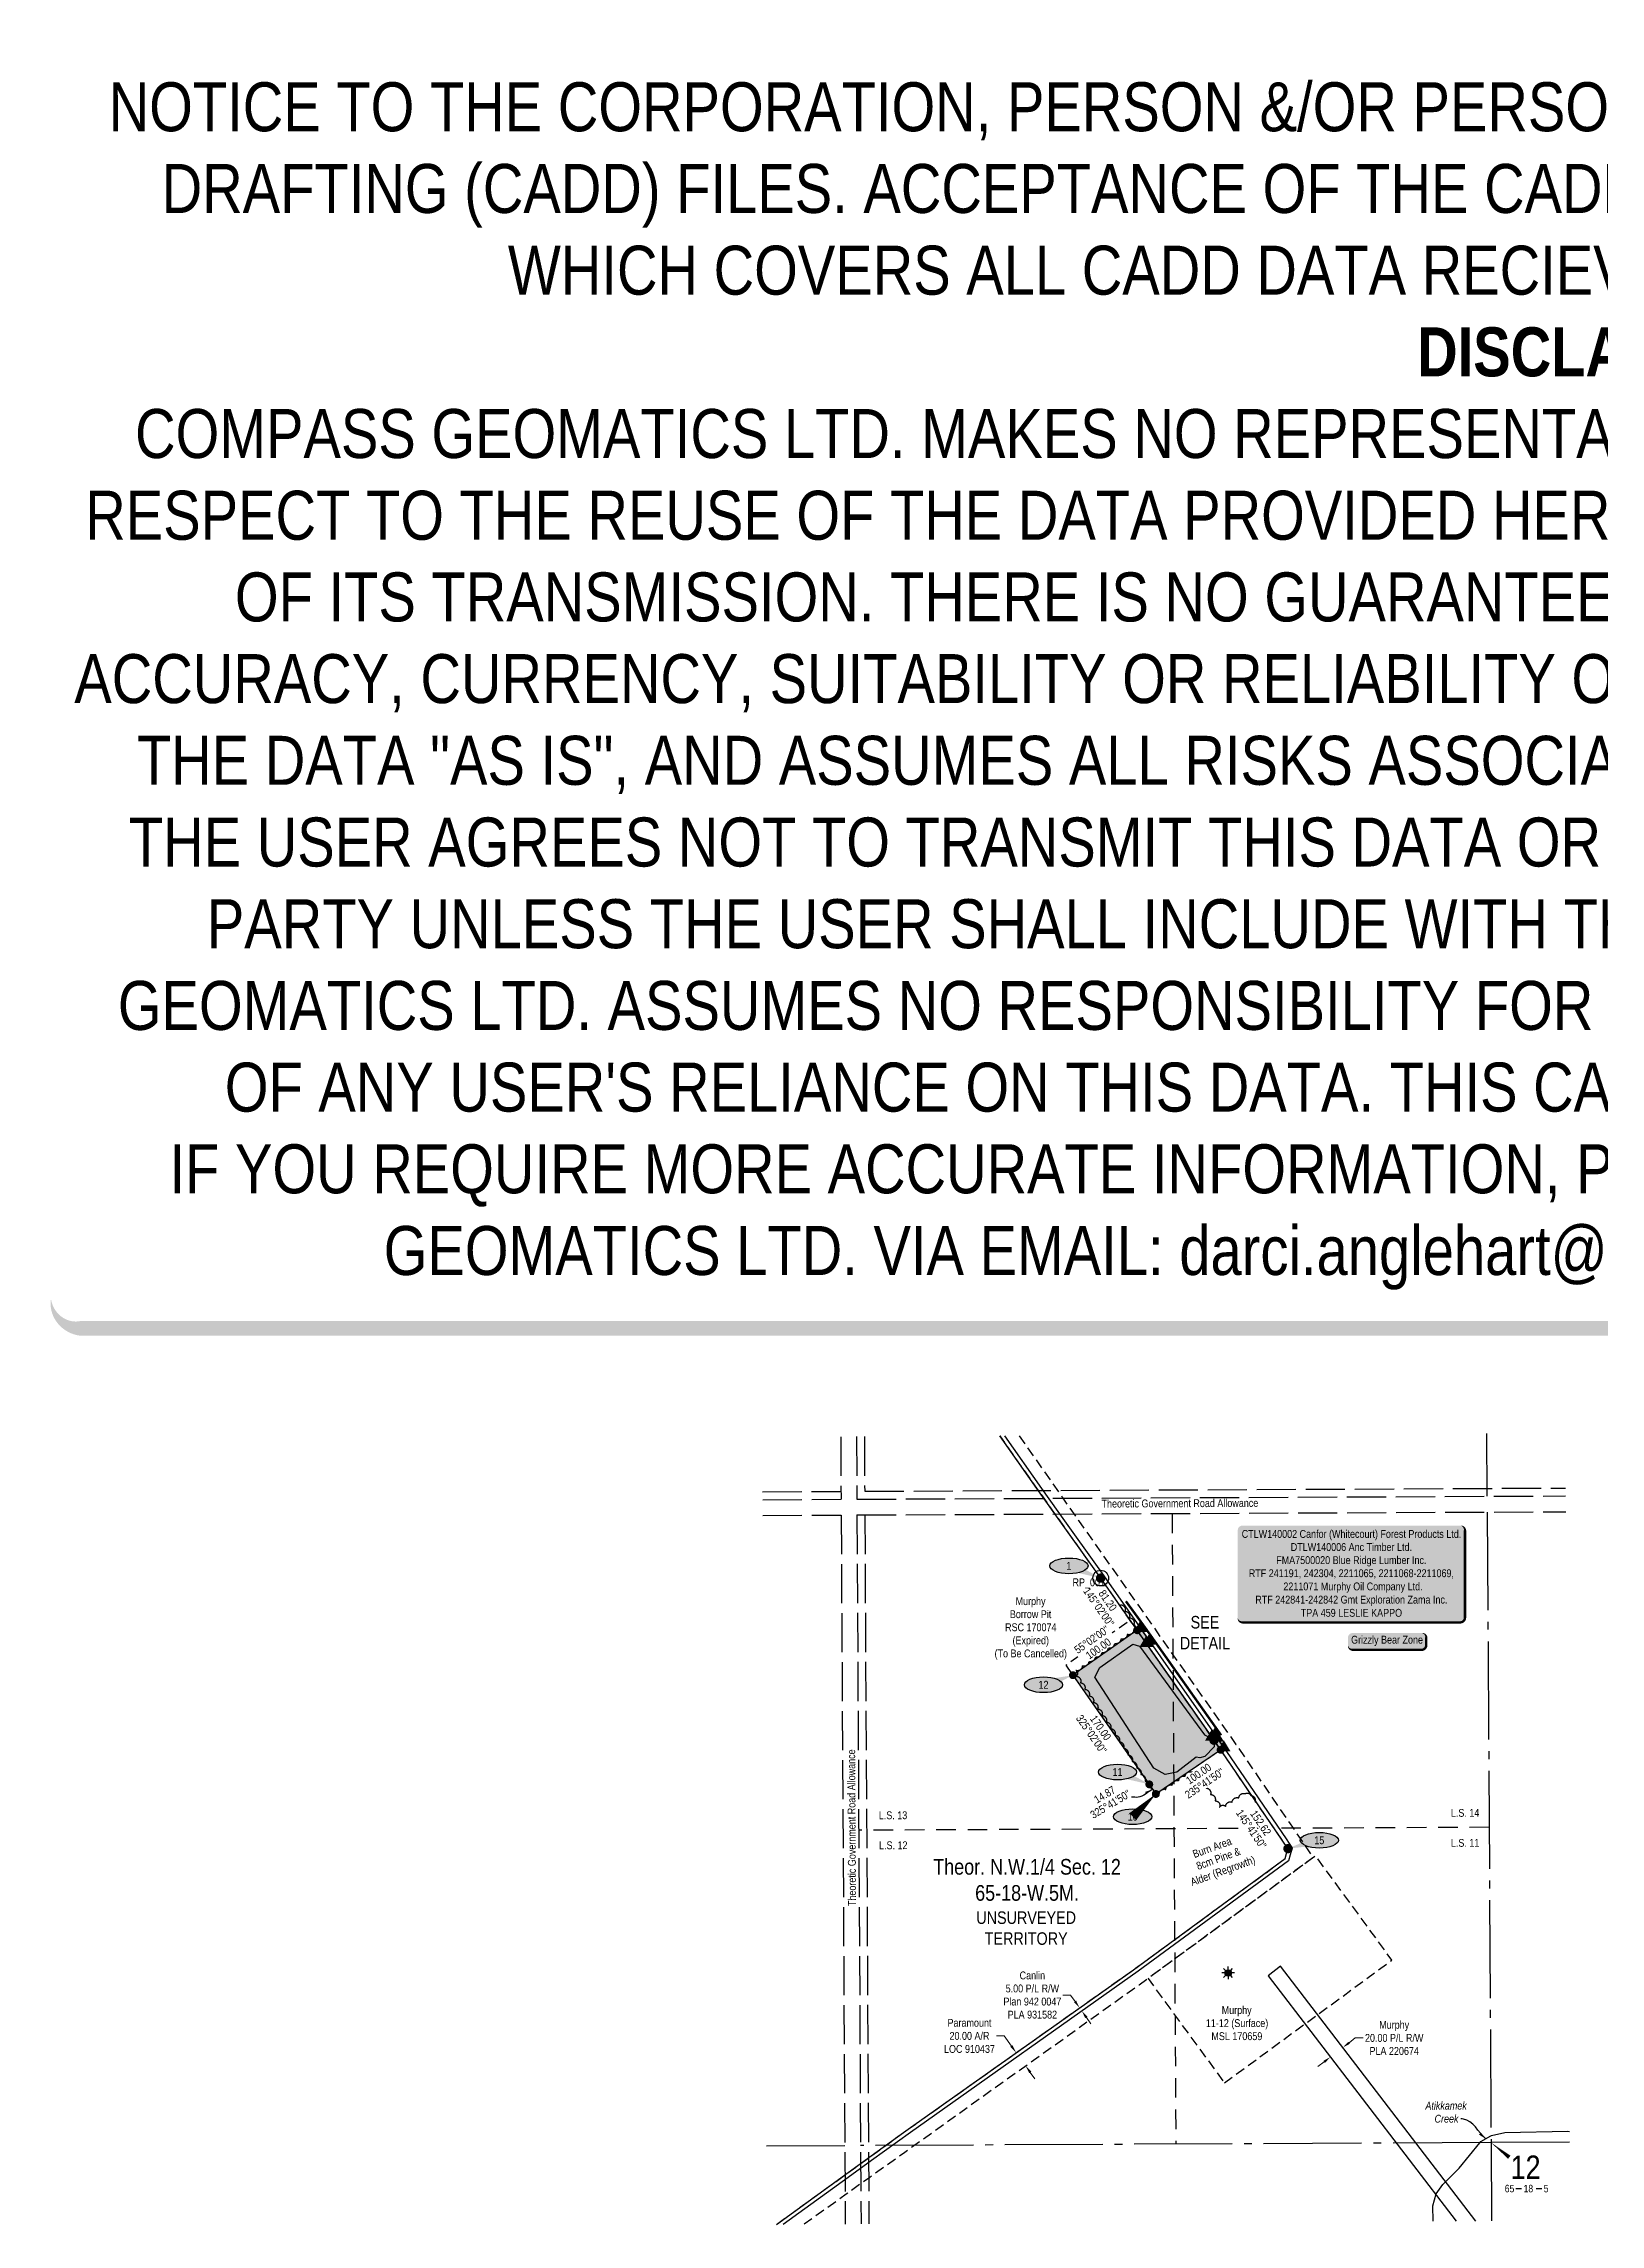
# Model space of a CAD drawing. Extents: x 524982 to 528930, y 6051341 to 6054222.
# Drawn here: x 524982 to 526967, y 6051441 to 6054222 of the extents above; entities that cross this region are included whole.
import ezdxf
from ezdxf.enums import TextEntityAlignment as Align

# ---------------------------------------------------------------- set-up
doc = ezdxf.new("R2010")
doc.units = 0
doc.header["$LTSCALE"] = 5
for name, pattern in [('0', [1, 1, 0]), ('foc-ACCESSROAD', [3.75, 2.5, -1.25]), ('foc-LSD', [8, 5, -3]), ('foc-QUARTERLINE', [33, 25, -3, 2, -3]), ('foc-UNSURVEYED', [12.5, 10, -2.5])]:
    doc.linetypes.add(name, pattern=pattern)
for name, color, linetype in [('10', 1, 'Continuous'), ('35', 37, 'Continuous'), ('9', 3, 'Continuous'), ('AS-ROADS', 254, 'Continuous'), ('AS-WILDLIFE-BLOCK', 131, 'Continuous'), ('C-RW', 13, 'Continuous'), ('C-SYMBOL', 7, 'Continuous'), ('C-WS', 13, 'foc-ACCESSROAD'), ('C-WS-S', 13, 'Continuous'), ('CG-NOTES', 7, 'Continuous'), ('DETAIL-T', 7, 'Continuous'), ('F-AR', 190, 'foc-ACCESSROAD'), ('L-BD', 7, 'Continuous'), ('L-BD1', 253, 'Continuous'), ('L-MON', 1, 'Continuous'), ('L-QSEC', 8, 'foc-QUARTERLINE'), ('L-ROAD-T', 7, 'Continuous'), ('L-SECLBL', 7, 'Continuous'), ('L-SECTION-LSD', 7, 'foc-LSD'), ('L-UNS-T', 3, 'Continuous'), ('L-USEC', 7, 'foc-UNSURVEYED'), ('P-ELEVATION', 7, 'Continuous'), ('P-PROPOSED', 10, 'Continuous'), ('P-PROPOSED-H', 21, 'Continuous'), ('T-BUSH', 110, '0'), ('T-BUSH-T', 110, 'Continuous'), ('T-SLOPE', 48, 'Continuous'), ('T-WATER', 160, 'Continuous'), ('T-WATER-T', 170, 'Continuous')]:
    doc.layers.add(name, color=color, linetype=linetype)
for name, color, linetype, lineweight in [('C-RW-T', 13, 'Continuous', 9), ('C-WS-T', 13, 'Continuous', 9), ('F-AR-T', 190, 'Continuous', 9), ('F-RW-T', 190, 'Continuous', 9), ('T-TEXT', 48, 'Continuous', 18)]:
    doc.layers.add(name, color=color, linetype=linetype, lineweight=lineweight)
doc.layers.add('DISCLAIMER', color=7, linetype='Continuous', plot=False)
doc.styles.add('100L', font='ARIALN.TTF', dxfattribs={"height": 11})
doc.styles.add('175L', font='ARIALN.TTF', dxfattribs={"height": 20})
doc.styles.add('80', font='ARIALN.TTF', dxfattribs={"height": 10})
doc.styles.add('80CG', font='ARIALN.TTF', dxfattribs={"height": 10})
doc.styles.add('80L', font='ARIALN.TTF', dxfattribs={"height": 10})
doc.styles.add('foc-LtypeFont', font='ARIALN.TTF', dxfattribs={"height": 7.35})
doc.styles.add('SIMPLEX', font='ARIALN.TTF')
doc.linetypes.add('foc-TOPO-flowdirection-NOLINE', pattern='A,0,[">",foc-LtypeFont,S=0.3,R=0,X=0,Y=-0.945],-20,[">",foc-LtypeFont,S=0.3,R=0,X=0,Y=-0.945],0', length=20)
doc.dimstyles.new('Compass 5 000', dxfattribs={"dimscale": 5, "dimtxt": 9, "dimasz": 2, "dimexe": 0.2, "dimexo": 0.0625, "dimgap": 0.5, "dimtad": 0, "dimtih": 1, "dimtoh": 1, "dimzin": 0, "dimdsep": 46, "dimtxsty": '80CG', "dimcen": 0.1, "dimse1": 1, "dimse2": 1, "dimclrd": 256, "dimclrt": 256, "dimaunit": 1, "dimadec": 4, "dimazin": 0, "dimtfac": 0.06, "dimtofl": 0, "dimtmove": 0, "dimatfit": 1, "dimfxl": 0.2, "dimtolj": 1, "dimtzin": 0, "dimlwd": -1, "dimarcsym": 0})

# ---------------------------------------------------------------- blocks, each defined once
blk = doc.blocks.new('L-SECLBL')
at = {"layer": '9', "color": 7}
for p, q in [((-5.1, -27.8), (-12.3, -27.8)), ((20.7, -27.8), (13.5, -27.8))]:
    blk.add_line(p, q, dxfattribs=at)
at = {"layer": '10', "color": 2, "style": 'SIMPLEX'}
blk.add_attdef('SEC', text='', height=30, dxfattribs=at).set_placement((0, 0), align=Align.MIDDLE)
at = {"layer": '10', "color": 5, "style": '80L'}
blk.add_attdef('TWP', text='', height=9.5, dxfattribs=at).set_placement((-14.4, -27.4), align=Align.MIDDLE_RIGHT)
blk.add_attdef('RGE', text='', height=9.5, dxfattribs=at).set_placement((3.6, -27.4), align=Align.MIDDLE_CENTER)
blk.add_attdef('MER', text='', height=9.5, dxfattribs=at).set_placement((23.2, -27.4), align=Align.MIDDLE_LEFT)
blk = doc.blocks.new('*D421')
at = {"layer": 'C-RW-T', "transparency": 16777216}
for p, q in [((526646.8, 6051672.3), (526654.7, 6051678.4)), ((526654.7, 6051678.4), (526664.7, 6051678.4)), ((526615.1, 6051648), (526607.1, 6051641.9))]:
    blk.add_line(p, q, dxfattribs=at)
for points in [[(526614.1, 6051649.3), (526616.1, 6051646.7), (526623, 6051654.1)], [(526645.8, 6051673.6), (526647.8, 6051671), (526638.9, 6051666.2)]]:
    blk.add_solid(points, dxfattribs=at)
at = {"layer": 'C-RW-T', "transparency": 16777216, "insert": (526704.3, 6051678.4), "char_height": 10, "attachment_point": 5, "style": '80CG'}
blk.add_mtext('\\A1;Murphy\\P20.00 P/L R/W\\PPLA 220674', dxfattribs=at)
blk = doc.blocks.new('*D422')
at = {"layer": 'F-AR-T', "transparency": 16777216}
for p, q in [((526207, 6051681), (526197, 6051681)), ((526216.2, 6051668.1), (526207, 6051681)), ((526240.2, 6051634.5), (526246, 6051626.4))]:
    blk.add_line(p, q, dxfattribs=at)
for points in [[(526217.5, 6051669.1), (526214.8, 6051667.2), (526222, 6051660)], [(526241.6, 6051635.5), (526238.9, 6051633.5), (526234.4, 6051642.6)]]:
    blk.add_solid(points, dxfattribs=at)
at = {"layer": 'F-AR-T', "transparency": 16777216, "insert": (526162.7, 6051681), "char_height": 10, "attachment_point": 5, "style": '80CG'}
blk.add_mtext('\\A1;Paramount\\P20.00 A/R\\PLOC 910437', dxfattribs=at)
blk = doc.blocks.new('*D423')
at = {"layer": 'F-RW-T', "transparency": 16777216}
for p, q in [((526291.6, 6051733.1), (526281.6, 6051733.1)), ((526297.4, 6051724.9), (526291.6, 6051733.1)), ((526311.8, 6051704.6), (526317.6, 6051696.4))]:
    blk.add_line(p, q, dxfattribs=at)
for points in [[(526298.7, 6051725.9), (526296, 6051723.9), (526303.2, 6051716.7)], [(526313.1, 6051705.5), (526310.4, 6051703.6), (526306, 6051712.7)]]:
    blk.add_solid(points, dxfattribs=at)
at = {"layer": 'F-RW-T', "transparency": 16777216, "insert": (526242.9, 6051733.1), "char_height": 10, "attachment_point": 5, "style": '80CG'}
blk.add_mtext('\\A1;Canlin\\P5.00 P/L R/W\\PPlan 942 0047\\PPLA 931582', dxfattribs=at)
blk = doc.blocks.new('fdia')
at = {"color": 255, "const_width": 1}
blk.add_lwpolyline([(-0.5, 0, 1), (0.5, 0, 1)], format="xyb", close=True, dxfattribs=at)
blk = doc.blocks.new('Fdiaa')
blk.add_blockref('fdia', (0, 0))
blk = doc.blocks.new('fdib')
at = {"color": 1, "const_width": 1.6}
blk.add_lwpolyline([(-0.4, 0, 1), (0.4, 0, 1)], format="xyb", close=True, dxfattribs=at)
at = {"color": 1}
blk.add_circle((0, 0), 0.8, dxfattribs=at)
blk = doc.blocks.new('Fdibb')
blk.add_blockref('fdib', (0, 0))
blk = doc.blocks.new('fdicc')
for name in ['Fdibb', 'Fdiaa']:
    blk.add_blockref(name, (0, 0))
blk = doc.blocks.new('FDI')
blk.add_blockref('fdicc', (0, 0))
blk = doc.blocks.new('GAS')
h = blk.add_hatch(color=255)
h.dxf.hatch_style = 1
edge = h.paths.add_edge_path()
edge.add_arc((0, 0), 0.9, 0, 360)
for p, q in [((-0.81, 0), (-1.62, 0)), ((-0.57, 0.57), (-1.14, 1.14)), ((0, 0.81), (0, 1.62)), ((0.57, 0.57), (1.14, 1.14)), ((1.62, 0), (0.81, 0)), ((-0.57, -0.57), (-1.14, -1.14)), ((0, -0.81), (0, -1.62)), ((1.14, -1.14), (0.57, -0.57))]:
    blk.add_line(p, q)
blk.add_circle((0, 0), 0.8)
blk = doc.blocks.new('*U437')
h = blk.add_hatch(color=255)
edge = h.paths.add_edge_path()
edge.add_line((-139, -62.5), (139, -62.5))
edge.add_arc((139, -56.5), 6, 270, 360)
edge.add_line((145, -56.5), (145, 55))
edge.add_arc((139, 55), 6, 0, 90)
edge.add_line((139, 61), (-139, 61))
edge.add_arc((-139, 55), 6, 90, 180)
edge.add_line((-145, 55), (-145, -56.5))
edge.add_arc((-139, -56.5), 6, 180, 270)
at = {"color": 44, "flags": 128}
blk.add_lwpolyline([(-139, -62.5, 3, 3, 0), (139, -62.5, 3, 3, 0.414214), (145, -56.5, 3, 3, 0), (145, 55, 3, 0, 0.414214), (139, 61, 0, 0, 0), (-139, 61, 0, 0, 0.414214), (-145, 55, 0, 0, 0), (-145, -56.5, 0, 3, 0.414214)], format="xyseb", close=True, dxfattribs=at)
at = {"color": 44, "style": '80'}
blk.add_attdef('ENTER_TEXT_001', (-36, -5), '', height=10, dxfattribs=at)
blk = doc.blocks.new('*U440')
h = blk.add_hatch(color=255)
edge = h.paths.add_edge_path()
edge.add_line((-44, -11.5), (44, -11.5))
edge.add_arc((44, -5.5), 6, 270, 360)
edge.add_line((50, -5.5), (50, 4))
edge.add_arc((44, 4), 6, 0, 90)
edge.add_line((44, 10), (-44, 10))
edge.add_arc((-44, 4), 6, 90, 180)
edge.add_line((-50, 4), (-50, -5.5))
edge.add_arc((-44, -5.5), 6, 180, 270)
at = {"color": 131, "flags": 128}
blk.add_lwpolyline([(-44, -11.5, 3, 3, 0), (44, -11.5, 3, 3, 0.414214), (50, -5.5, 3, 3, 0), (50, 4, 3, 0, 0.414214), (44, 10, 0, 0, 0), (-44, 10, 0, 0, 0.414214), (-50, 4, 0, 0, 0), (-50, -5.5, 0, 3, 0.414214)], format="xyseb", close=True, dxfattribs=at)
at = {"color": 131, "style": '80'}
blk.add_attdef('ENTER_TEXT_001', (-36, -5), '', height=10, dxfattribs=at)
blk = doc.blocks.new('TRIA')
blk.add_hatch(color=255).paths.add_polyline_path([(-0.04, 1.52), (-1.47, -0.87), (1.39, -0.87)])
blk = doc.blocks.new('Hybrid_EC')
at = {"color": 251}
for points in [[(-1.3, -0.74), (0, 1.42), (1.3, -0.74)], [(0.47, -0.26), (0, 0.53), (-0.47, -0.26)]]:
    blk.add_lwpolyline(points, close=True, dxfattribs=at)
at = {"xscale": 1.2, "yscale": 1.2, "zscale": 1.2}
blk.add_blockref('TRIA', (0.05, 0.06), dxfattribs=at)
blk = doc.blocks.new('*U473')
at = {"layer": 'P-ELEVATION'}
h = blk.add_hatch(color=111, dxfattribs=at)
h.dxf.hatch_style = 1
edge = h.paths.add_edge_path()
edge.add_ellipse((0, 0), major_axis=(-24.4, 0), ratio=0.410256, start_angle=0, end_angle=360)
at = {"layer": 'P-ELEVATION', "color": 7, "flags": 128}
blk.add_lwpolyline([(0, 0, 12.5, 0, 0), (40.6, -15.7, 0, 0, 0)], format="xyseb", dxfattribs=at)
at = {"layer": 'P-ELEVATION', "color": 7}
blk.add_ellipse((0, 0), major_axis=(-24.4, 0), ratio=0.410256, dxfattribs=at)
at = {"layer": 'P-ELEVATION', "style": '80'}
blk.add_attdef('ELEVATION', text='', height=10, dxfattribs=at).set_placement((0, 0), align=Align.MIDDLE_CENTER)
blk = doc.blocks.new('*U461')
at = {"layer": 'P-ELEVATION'}
h = blk.add_hatch(color=111, dxfattribs=at)
h.dxf.hatch_style = 1
edge = h.paths.add_edge_path()
edge.add_ellipse((0, 0), major_axis=(-24.4, 0), ratio=0.410256, start_angle=0, end_angle=360)
at = {"layer": 'P-ELEVATION', "color": 7, "flags": 128}
blk.add_lwpolyline([(0, 0, 12.5, 0, 0), (37.6, 12.2, 0, 0, 0)], format="xyseb", dxfattribs=at)
at = {"layer": 'P-ELEVATION', "color": 7}
blk.add_ellipse((0, 0), major_axis=(-24.4, 0), ratio=0.410256, dxfattribs=at)
at = {"layer": 'P-ELEVATION', "style": '80'}
blk.add_attdef('ELEVATION', text='', height=10, dxfattribs=at).set_placement((0, 0), align=Align.MIDDLE_CENTER)
blk = doc.blocks.new('*U455')
at = {"layer": 'P-ELEVATION'}
h = blk.add_hatch(color=111, dxfattribs=at)
h.dxf.hatch_style = 1
edge = h.paths.add_edge_path()
edge.add_ellipse((0, 0), major_axis=(-24.4, 0), ratio=0.410256, start_angle=0, end_angle=360)
at = {"layer": 'P-ELEVATION', "color": 7, "flags": 128}
blk.add_lwpolyline([(0, 0, 12.5, 0, 0), (40.6, -15.7, 0, 0, 0)], format="xyseb", dxfattribs=at)
at = {"layer": 'P-ELEVATION', "color": 7}
blk.add_ellipse((0, 0), major_axis=(-24.4, 0), ratio=0.410256, dxfattribs=at)
at = {"layer": 'P-ELEVATION', "style": '80'}
blk.add_attdef('ELEVATION', text='', height=10, dxfattribs=at).set_placement((0, 0), align=Align.MIDDLE_CENTER)
blk = doc.blocks.new('*U471')
at = {"layer": 'P-ELEVATION'}
h = blk.add_hatch(color=111, dxfattribs=at)
h.dxf.hatch_style = 1
edge = h.paths.add_edge_path()
edge.add_ellipse((0, 0), major_axis=(-24.4, 0), ratio=0.410256, start_angle=0, end_angle=360)
at = {"layer": 'P-ELEVATION', "color": 7, "flags": 128}
blk.add_lwpolyline([(0, 0, 12.5, 0, 0), (29.5, 29, 0, 0, 0)], format="xyseb", dxfattribs=at)
at = {"layer": 'P-ELEVATION', "color": 7}
blk.add_ellipse((0, 0), major_axis=(-24.4, 0), ratio=0.410256, dxfattribs=at)
at = {"layer": 'P-ELEVATION', "style": '80'}
blk.add_attdef('ELEVATION', text='', height=10, dxfattribs=at).set_placement((0, 0), align=Align.MIDDLE_CENTER)
blk = doc.blocks.new('*U472')
at = {"layer": 'P-ELEVATION'}
h = blk.add_hatch(color=111, dxfattribs=at)
h.dxf.hatch_style = 1
edge = h.paths.add_edge_path()
edge.add_ellipse((0, 0), major_axis=(-24.4, 0), ratio=0.410256, start_angle=0, end_angle=360)
at = {"layer": 'P-ELEVATION', "color": 7, "flags": 128}
blk.add_lwpolyline([(0, 0, 12.5, 0, 0), (-39.9, -10.7, 0, 0, 0)], format="xyseb", dxfattribs=at)
at = {"layer": 'P-ELEVATION', "color": 7}
blk.add_ellipse((0, 0), major_axis=(-24.4, 0), ratio=0.410256, dxfattribs=at)
at = {"layer": 'P-ELEVATION', "style": '80'}
blk.add_attdef('ELEVATION', text='', height=10, dxfattribs=at).set_placement((0, 0), align=Align.MIDDLE_CENTER)
blk = doc.blocks.new('PLIA')
at = {"color": 255, "const_width": 1}
blk.add_lwpolyline([(-0.5, 0, 1), (0.5, 0, 1)], format="xyb", close=True, dxfattribs=at)
blk = doc.blocks.new('PLIAA')
blk.add_blockref('PLIA', (0, 0))
blk = doc.blocks.new('PLIB')
at = {"color": 1}
blk.add_circle((0, 0), 0.8, dxfattribs=at)
blk = doc.blocks.new('PLIBB')
blk.add_blockref('PLIB', (0, 0))
blk = doc.blocks.new('PLICC')
for name in ['PLIAA', 'PLIBB']:
    blk.add_blockref(name, (0, 0))
blk = doc.blocks.new('PLI')
blk.add_blockref('PLICC', (0, 0))
blk = doc.blocks.new('Disclaimer_Legal')
at = {"layer": 'DISCLAIMER', "color": 254, "flags": 128}
blk.add_lwpolyline([(-3612.9, -1104.6, 37.5, 37.5, 0), (4096.1, -1104.6, 37.5, 37.5, 0.414214), (4171.1, -1029.6, 37.5, 37.5, 0), (4171.1, 2078.7, 37.5, 0, 0.414214), (4096.1, 2153.7, 0, 0, 0), (-3612.9, 2153.7, 0, 0, 0.414214), (-3687.9, 2078.7, 0, 0, 0), (-3687.9, -1029.6, 0, 37.5, 0.414214)], format="xyseb", close=True, dxfattribs=at)
at = {"layer": 'DISCLAIMER', "color": 254, "insert": (241.6, 533.9), "char_height": 125, "width": 7717.568, "attachment_point": 5, "style": '80'}
blk.add_mtext('NOTICE TO THE CORPORATION, PERSON &/OR PERSONS REGARDING THIS COMPUTER AIDED DESIGN AND DRAFTING (CADD) FILES. ACCEPTANCE OF THE CADD DATA IS BASED ON THE FOLLOWING DISCLAIMER WHICH COVERS ALL CADD DATA RECIEVED FROM COMPASS GEOMATICS LTD.\\P{\\fArial Narrow|b1|i0|c0|p34;DISCLAIMER}\\PCOMPASS GEOMATICS LTD. MAKES NO REPRESENTATION OR WARRANTIES, EXPRESS OR IMPLIED, WITH RESPECT TO THE REUSE OF THE DATA PROVIDED HEREWITH, REGARDLESS OF ITS FORMAT OR THE MEANS OF ITS TRANSMISSION. THERE IS NO GUARANTEE OR REPRESENTATION TO THE USER AS TO THE ACCURACY, CURRENCY, SUITABILITY OR RELIABILITY OF THIS DATA FOR ANY PURPOSE. THE USER ACCEPTS THE DATA "AS IS", AND ASSUMES ALL RISKS ASSOCIATED WITH ITS USE. BY ACCEPTANCE OF THIS DATA, THE USER AGREES NOT TO TRANSMIT THIS DATA OR PROVIDE ACCESS OR ANY PART OF IT TO ANOTHER PARTY UNLESS THE USER SHALL INCLUDE WITH THE DATA A COPY OF THIS DISCLAIMER. COMPASS GEOMATICS LTD. ASSUMES NO RESPONSIBILITY FOR ACTUAL OR CONSEQUENTIAL DAMAGE AS A RESULT OF ANY USER\'S RELIANCE ON THIS DATA. THIS CADD FILE IS FOR ILLUSTRATION PURPOSES ONLY.\\PIF YOU REQUIRE MORE ACCURATE INFORMATION, PLEASE CONTACT DARCI ANGLEHART AT COMPASS GEOMATICS LTD. VIA EMAIL: darci.anglehart@compassgeomatics.ca OR CELL: 506-961-7292', dxfattribs=at)

msp = doc.modelspace()

# ---------------------------------------------------------------- hatches: boundary and pattern name
at = {"layer": 'P-PROPOSED-H'}
h = msp.add_hatch(color=256, dxfattribs=at)
h.dxf.hatch_style = 1
h.paths.add_polyline_path([(526387.986, 6052181.934), (526392.082, 6052184.798), (526380.626, 6052201.179), (526376.53, 6052198.315), (526294.624, 6052141.034), (526391.995, 6052001.827), (526400.37, 6051989.539), (526482.935, 6052045.867), (526487.063, 6052048.683), (526478.663, 6052060.996), (526475.749, 6052065.163), (526471.62, 6052062.346)])

# ---------------------------------------------------------------- linework, layer by layer
at = {"layer": '35', "color": 3}
msp.add_circle((526330.02, 6052264.82), 9.995, dxfattribs=at)
at = {"layer": 'AS-ROADS', "const_width": 2.998, "flags": 128}
msp.add_lwpolyline([(526362.221, 6052235.356), (526384.673, 6052204.569), (526483.636, 6052064.503)], dxfattribs=at)
at = {"layer": 'C-RW', "flags": 128}
msp.add_lwpolyline([(526808.597, 6051444.88), (526559.422, 6051769.846), (526543.559, 6051757.683), (526783.499, 6051444.761)], dxfattribs=at)
at = {"layer": 'C-WS', "flags": 128}
for points in [[(526285.763, 6052153.641), (526391.905, 6052001.892), (526400.285, 6051989.597), (526482.892, 6052045.954), (526474.503, 6052058.25), (526367.711, 6052210.952)], [(526487.762, 6051621.138), (526701.501, 6051777.613), (526604.09, 6051910.673), (526390.367, 6051754.204)]]:
    msp.add_lwpolyline(points, close=True, dxfattribs=at)
at = {"layer": 'L-QSEC', "flags": 128}
for points in [[(526822.933, 6052369.222), (526822.456, 6052449.063)], [(526823.013, 6052349.115), (526827.79, 6051544.924)], [(526003.723, 6051541.006), (525903.776, 6051540.505)], [(526827.79, 6051544.924), (526023.829, 6051541.102)], [(526927.738, 6051545.399), (526827.79, 6051544.924)], [(526827.79, 6051544.924), (526828.384, 6051444.974)]]:
    msp.add_lwpolyline(points, dxfattribs=at)
at = {"layer": 'L-SECLBL', "flags": 128}
msp.add_lwpolyline([(526827.79, 6051544.924, 0, 4.997, 0), (526851.068, 6051526.316, 4.997, 4.997, 0)], format="xyseb", dxfattribs=at)
at = {"layer": 'L-SECTION-LSD', "flags": 128}
for points in [[(526421.098, 6052347.239), (526425.805, 6051543.013)], [(526825.402, 6051947.021), (526021.51, 6051943.232)]]:
    msp.add_lwpolyline(points, dxfattribs=at)
at = {"layer": 'L-USEC', "flags": 128}
for points in [[(525998.509, 6052445.216), (525998.969, 6052365.374)], [(526018.615, 6052445.31), (526019.076, 6052365.468)], [(526028.673, 6052445.357), (526029.075, 6052375.573)], [(525898.964, 6052374.931), (525998.934, 6052375.432)], [(526029.075, 6052375.573), (526822.873, 6052379.28), (526922.781, 6052379.747)], [(525899.022, 6052364.873), (525998.984, 6052365.374)], [(525899.138, 6052344.767), (525999.085, 6052345.268)], [(525999.085, 6052345.268), (526003.723, 6051541.006), (526004.3, 6051441.06)], [(526019.076, 6052365.468), (526822.92, 6052369.222), (526922.841, 6052369.689)], [(526019.191, 6052345.362), (526823.013, 6052349.115), (526922.961, 6052349.583)], [(526019.191, 6052345.384), (526023.829, 6051541.122), (526024.406, 6051441.155)], [(526029.249, 6052345.442), (526033.887, 6051541.18), (526034.464, 6051441.203)]]:
    msp.add_lwpolyline(points, dxfattribs=at)
at = {"layer": 'P-PROPOSED', "flags": 128}
msp.add_lwpolyline([(526387.986, 6052181.934), (526392.082, 6052184.798), (526380.626, 6052201.179), (526376.53, 6052198.315), (526294.624, 6052141.034), (526391.995, 6052001.827), (526400.37, 6051989.539), (526482.935, 6052045.867), (526487.063, 6052048.683), (526478.663, 6052060.996), (526475.749, 6052065.163), (526471.62, 6052062.346)], close=True, dxfattribs=at)
at = {"layer": 'T-BUSH', "flags": 128}
msp.add_lwpolyline([(526355.417, 6052230.81, -0.52056705), (526361.019, 6052222.533, -0.52056705), (526366.621, 6052214.256, -0.52056705), (526372.223, 6052205.978, -0.52056705), (526372.066, 6052198.759, -0.52056705), (526363.887, 6052193.016, -0.52056705), (526355.707, 6052187.272, -0.52056705), (526347.527, 6052181.528, -0.52056705), (526339.348, 6052175.784, -0.52056705), (526331.168, 6052170.04, -0.52056705), (526322.989, 6052164.297, -0.52056705), (526314.809, 6052158.553, -0.52056705), (526306.629, 6052152.809, -0.52056705), (526298.45, 6052147.065, -0.52056705), (526298.727, 6052139.709, -0.52056705), (526304.218, 6052131.357, -0.52056705), (526309.709, 6052123.006, -0.52056705), (526315.2, 6052114.655, -0.52056705), (526320.692, 6052106.303, -0.52056705), (526326.183, 6052097.952, -0.52056705), (526331.674, 6052089.601, -0.52056705), (526337.165, 6052081.25, -0.52056705), (526342.656, 6052072.898, -0.52056705), (526348.148, 6052064.547, -0.52056705), (526353.639, 6052056.196, -0.52056705), (526359.13, 6052047.845, -0.52056705), (526364.621, 6052039.493, -0.52056705), (526370.113, 6052031.142, -0.52056705), (526375.604, 6052022.791, -0.52056705), (526381.095, 6052014.439, -0.52056705), (526386.586, 6052006.088, -0.52056705), (526392.077, 6051997.737, -0.52056705), (526397.569, 6051989.386, -0.52056705), (526404.749, 6051989.527, -0.52056705), (526413.019, 6051995.141, -0.52056705), (526421.288, 6052000.755, -0.52056705), (526429.557, 6052006.369, -0.52056705), (526437.826, 6052011.983, -0.52056705), (526446.096, 6052017.597, -0.52056705), (526452.6, 6052013.274, -0.52056705), (526458.429, 6052005.155, -0.52056705), (526464.258, 6051997.037, -0.52056705), (526470.087, 6051988.918, -0.52056705), (526475.917, 6051980.799, -0.52056705), (526481.746, 6051972.68, -0.52056705), (526489.333, 6051973.728, -0.52056705), (526497.752, 6051979.115, -0.52056705), (526506.17, 6051984.502, -0.52056705), (526514.589, 6051989.89, -0.52056705), (526521.358, 6051987.585, -0.52056705), (526526.766, 6051979.313, -0.52056705)], format="xyb", dxfattribs=at)
at = {"layer": 'T-SLOPE', "flags": 128}
msp.add_lwpolyline([(526322.449, 6052138.535), (526329.066, 6052150.747), (526370.935, 6052180.436), (526379.63, 6052178.108), (526462.434, 6052064.984), (526469.187, 6052061.661), (526474.405, 6052055.607), (526474.677, 6052049.763), (526462.826, 6052037.448), (526456.286, 6052035.735), (526451.593, 6052036.401), (526427.035, 6052017.36), (526412.251, 6052014.18), (526397.814, 6052022.449)], close=True, dxfattribs=at)
at = {"layer": 'T-WATER', "linetype": 'Continuous'}
msp.add_lwpolyline([(526754.043, 6051444.621), (526753.407, 6051464.177), (526757.808, 6051479.489), (526766.524, 6051491.469), (526787.358, 6051512.355), (526813.624, 6051544.857), (526814.807, 6051546.32), (526827.74, 6051553.387), (526828.498, 6051553.801), (526845.379, 6051557.656), (526925.845, 6051559.478), (526927.715, 6051559.229)], dxfattribs=at)
at = {"layer": 'T-WATER', "linetype": 'foc-TOPO-flowdirection-NOLINE', "flags": 128}
msp.add_lwpolyline([(526754.043, 6051444.621), (526753.407, 6051464.177), (526757.808, 6051479.489), (526766.524, 6051491.469), (526787.358, 6051512.355), (526813.624, 6051544.857), (526814.807, 6051546.32), (526827.74, 6051553.387), (526828.498, 6051553.801), (526845.379, 6051557.656), (526925.845, 6051559.478), (526927.715, 6051559.229)], dxfattribs=at)

# ---------------------------------------------------------------- block references
at = {"xscale": 0.5, "yscale": 0.5, "zscale": 0.5}
msp.add_blockref('Disclaimer_Legal', (526835.402, 6053135.599), dxfattribs=at)
at = {"layer": 'AS-WILDLIFE-BLOCK'}
ref = msp.add_blockref('*U440', (526695.262, 6052184.901), dxfattribs=dict(at, xscale=0.99948665, yscale=0.99948665, zscale=0.99948665))
ref.add_attrib('ENTER_TEXT_001', 'Grizzly Bear Zone', (526649.375, 6052181.284), dxfattribs={"layer": '0', "color": 131, "height": 9.99487, "style": '80'})
at = {"layer": 'C-WS-S', "xscale": 4.99743325, "yscale": 4.99743325, "zscale": 4.99743325}
msp.add_blockref('GAS', (526492.538, 6051761.343), dxfattribs=at)
at = {"layer": 'CG-NOTES', "xscale": 0.9986521267031151, "yscale": 0.9986521267031151, "zscale": 0.9986521267031151}
for name, p, values in [('*U473', (526289.513, 6052280.482), {'ELEVATION': '1'}), ('*U461', (526257.103, 6052128.814), {'ELEVATION': '12'}), ('*U455', (526351.488, 6052017.489), {'ELEVATION': '11'}), ('*U471', (526370.87, 6051960.566), {'ELEVATION': '10'}), ('*U472', (526608.785, 6051930.507), {'ELEVATION': '15'})]:
    msp.add_blockref(name, p, dxfattribs=at).add_auto_attribs(values)
at = {"layer": 'L-BD1'}
ref = msp.add_blockref('*U437', (526649.663, 6052270.881), dxfattribs=dict(at, xscale=0.99948665, yscale=0.99948665, zscale=0.99948665))
ref.add_attrib('ENTER_TEXT_001', 'CTLW140002 Canfor (Whitecourt) Forest Products Ltd.', (526509.874, 6052316.181), dxfattribs={"layer": '0', "color": 44, "height": 9.99487, "style": '80'})
ref.add_attrib('ENTER_TEXT_002', 'DTLW140006 Anc Timber Ltd.', (526572.4, 6052299.482), dxfattribs={"layer": '0', "color": 44, "height": 9.99487, "style": '80'})
ref.add_attrib('ENTER_TEXT_003', 'FMA7500020 Blue Ridge Lumber Inc.', (526553.88, 6052282.783), dxfattribs={"layer": '0', "color": 44, "height": 9.99487, "style": '80'})
ref.add_attrib('ENTER_TEXT_004', 'RTF 241191, 242304, 2211065, 2211068-2211069,', (526518.887, 6052266.084), dxfattribs={"layer": '0', "color": 44, "height": 9.99487, "style": '80'})
ref.add_attrib('ENTER_TEXT_005', ' 2211071 Murphy Oil Company Ltd.', (526559.767, 6052249.249), dxfattribs={"layer": '0', "color": 44, "height": 9.99487, "style": '80'})
ref.add_attrib('ENTER_TEXT_006', 'RTF 242841-242842 Gmt Exploration Zama Inc.', (526527.191, 6052232.414), dxfattribs={"layer": '0', "color": 44, "height": 9.99487, "style": '80'})
ref.add_attrib('ENTER_TEXT_007', 'TPA 459 LESLIE KAPPO', (526585.163, 6052215.578), dxfattribs={"layer": '0', "color": 44, "height": 9.99487, "style": '80'})
at = {"layer": 'L-MON', "xscale": 4.99743325, "yscale": 4.99743325, "zscale": 4.99743325}
for p in [(526330.02, 6052264.82), (526474.551, 6052058.156)]:
    msp.add_blockref('FDI', p, dxfattribs=at)
at = {"layer": 'L-MON', "color": 6, "xscale": 4.99743325, "yscale": 4.99743325, "zscale": 4.99743325}
for p in [(526380.626, 6052201.179), (526387.986, 6052181.934), (526392.082, 6052184.798), (526471.62, 6052062.346), (526475.749, 6052065.163), (526478.681, 6052061.003)]:
    msp.add_blockref('Hybrid_EC', p, dxfattribs=at)
at = {"layer": 'L-MON', "color": 3, "xscale": 4.99743325, "yscale": 4.99743325, "zscale": 4.99743325}
for p in [(526376.537, 6052198.32), (526391.995, 6052001.827), (526400.368, 6051989.548)]:
    msp.add_blockref('PLI', p, dxfattribs=at)
at = {"layer": 'L-SECLBL', "xscale": 0.99948665, "yscale": 0.99948665, "zscale": 0.99948665}
msp.add_blockref('L-SECLBL', (526871.82, 6051513.716), dxfattribs=at).add_auto_attribs({'SEC': '12', 'TWP': '65', 'RGE': '18', 'MER': '5'})

# ---------------------------------------------------------------- texts
at = {"layer": '35', "color": 3, "style": '80'}
msp.add_attdef('RP_001', (526294.092, 6052254.488), 'RP', height=9.9949, dxfattribs=at)
at = {"layer": 'C-SYMBOL', "color": 3, "insert": (526236.129, 6051906.667), "char_height": 19.98973, "width": 238.29043, "attachment_point": 2, "style": '175L'}
msp.add_mtext('Theor. N.W.1/4 Sec. 12\\P65-18-W.5M.', dxfattribs=at)
at = {"layer": 'C-WS-T', "insert": (526463.498, 6051718.996), "char_height": 9.99487, "attachment_point": 1, "style": '80L'}
msp.add_mtext_dynamic_manual_height_columns('\\pi20.86466;Murphy\\P\\pi0.66357;11-12 (Surface)\\P\\pi7.69612;MSL 170659', width=78.9544, gutter_width=49.974, heights=[0], dxfattribs=at)
at = {"layer": 'DETAIL-T', "color": 3, "insert": (526463.015, 6052195.249), "char_height": 15.9918, "width": 63.60346, "attachment_point": 5, "style": '80CG'}
msp.add_mtext('SEE\\PDETAIL', dxfattribs=at)
at = {"layer": 'L-BD1', "style": '80L'}
for s, height, rotation, p in [("325°02'00''", 9.99487, 304.9671, (526318.299, 6052065.762)), ('170.00', 9.9949, 304.9671, (526329.971, 6052073.924)), ("325°41'50''", 9.99487, 30.963415, (526342.414, 6051976.535)), ('14.87', 9.9949, 30.963415, (526335.087, 6051988.748))]:
    msp.add_text(s, height=height, rotation=rotation, dxfattribs=at).set_placement(p, align=Align.MIDDLE)
at = {"layer": 'L-ROAD-T', "style": '80L'}
for rotation, p in [(0.267536, (526431.054, 6052360.252)), (90.330409, (526012.459, 6051946.494))]:
    msp.add_text('Theoretic Government Road Allowance', height=9.99487, rotation=rotation, dxfattribs=at).set_placement(p, align=Align.MIDDLE_CENTER)
at = {"layer": 'L-UNS-T', "color": 3, "insert": (526234.996, 6051818.373), "char_height": 15.99179, "attachment_point": 5, "style": '80L'}
msp.add_mtext_dynamic_manual_height_columns('UNSURVEYED TERRITORY', width=126.34886, gutter_width=47.476, heights=[0], dxfattribs=at)
at = {"layer": 'T-WATER-T', "insert": (526744.073, 6051597.049), "char_height": 9.98973, "attachment_point": 1, "style": '80L'}
msp.add_mtext_dynamic_manual_height_columns('\\pi0.04995;{\\fArial Narrow|b0|i1|c0|p34;Atikkamek \\P\\pi11.70236;Creek}', width=53.49656, gutter_width=49.974, heights=[0], dxfattribs=at)

# ---------------------------------------------------------------- dimensions: what is measured, and where the dimension line sits
at = {"layer": 'C-RW-T', "color": 1}
dim = msp.add_aligned_dim(p1=(526630.086, 6051644.837), p2=(526645.95, 6051657), distance=11.638, text='Murphy\\P20.00 P/L R/W\\PPLA 220674', dimstyle='Compass 5 000', dxfattribs=at)
dim.commit()
dim.dimension.update_dxf_attribs({"geometry": '*D421', "text_midpoint": (526704.279, 6051678.405)})
at = {"layer": 'F-AR-T'}
dim = msp.add_linear_dim(base=(526234.393, 6051642.639), p1=(526062.675, 6051546.132), p2=(526075.091, 6051528.763), angle=305.559046, text='Paramount\\P20.00 A/R\\PLOC 910437', dimstyle='Compass 5 000', dxfattribs=at)
dim.commit()
dim.dimension.update_dxf_attribs({"geometry": '*D422', "text_midpoint": (526162.697, 6051680.962), "dimtype": 161})
at = {"layer": 'F-RW-T'}
dim = msp.add_aligned_dim(p1=(526307.458, 6051713.752), p2=(526304.616, 6051717.766), distance=1.79, text='Canlin\\P5.00 P/L R/W\\PPlan 942 0047\\PPLA 931582', dimstyle='Compass 5 000', dxfattribs=at)
dim.commit()
dim.dimension.update_dxf_attribs({"geometry": '*D423', "text_midpoint": (526242.864, 6051733.055)})

# ---------------------------------------------------------------- leaders
at = {"layer": 'L-BD1', "path_type": 1}
msp.add_leader([(526396.289, 6051995.529), (526377.611, 6051985.291), (526369.425, 6051985.672)], dimstyle='Compass 5 000', override={"dimgap": 0.5, "dimtad": 0}, dxfattribs=at)
at = {"layer": 'T-WATER-T', "path_type": 1}
msp.add_leader([(526821.041, 6051549.726), (526792.603, 6051575.008), (526789.234, 6051575.329)], dimstyle='Compass 5 000', override={"dimgap": 0.5, "dimtad": 0}, dxfattribs=at)

# ---------------------------------------------------------------- next in the draw order: texts
at = {"layer": 'L-SECTION-LSD', "attachment_point": 1, "rotation": 0.270004, "style": '100L', "bg_fill": 3, "box_fill_scale": 1.5, "bg_fill_color": 256, "bg_fill_transparency": 0}
for s, width, insert, char_height in [('\\pi1.88782;L.S. 13', 36.81531, (526045.154, 6051967.27), 9.99487), ('L.S. 14', 36.97921, (526776.55, 6051970.396), 9.9949), ('\\pi2.22654;L.S. 12', 37.09267, (526045.154, 6051929.005), 9.99487), ('L.S. 11', 36.43078, (526776.55, 6051932.131), 9.9949)]:
    msp.add_mtext_dynamic_manual_height_columns(s, width=width, gutter_width=54.972, heights=[0], dxfattribs=dict(at, insert=insert, char_height=char_height))

# ---------------------------------------------------------------- next in the draw order: linework, layer by layer
at = {"layer": 'F-AR', "flags": 128}
for points in [[(525916.57, 6051440.643), (526006.491, 6051505.501), (526035.541, 6051526.509), (526084.744, 6051562.091), (526371.792, 6051765.328), (526565.402, 6051907.138), (526568.876, 6051919.856), (526474.586, 6052058.138), (526330.022, 6052264.821), (526256.477, 6052368.399), (526201.668, 6052446.165)], [(526225.99, 6052446.278), (526280.848, 6052368.194), (526301.941, 6052338.171), (526502.484, 6052052.744), (526600.966, 6051908.343), (526579.138, 6051892.361), (526572.65, 6051887.61), (526379.037, 6051745.854), (526080.247, 6051532.448), (526035.62, 6051500.575), (526005.623, 6051479.152), (525951.942, 6051440.811)]]:
    msp.add_lwpolyline(points, dxfattribs=at)
at = {"layer": 'F-AR', "linetype": 'ByBlock', "flags": 128}
for points in [[(525916.807, 6051440.644), (526008.05, 6051506.628), (526037.532, 6051527.949), (526078.788, 6051557.783), (526084.744, 6051562.091), (526371.792, 6051765.328), (526565.402, 6051907.138), (526568.876, 6051919.856), (526568.876, 6051919.856), (526474.586, 6052058.138), (526330.022, 6052264.821), (526269.608, 6052349.789), (526248.785, 6052379.3), (526201.608, 6052446.164)], [(526207.535, 6052446.192), (526254.618, 6052379.339), (526275.595, 6052349.83), (526334.131, 6052267.666), (526478.681, 6052061.003), (526566.435, 6051932.16), (526574.182, 6051920.528), (526571.782, 6051911.78), (526569.689, 6051904.157), (526377.969, 6051763.702), (526087.37, 6051557.842), (526037.58, 6051521.921), (526008.097, 6051500.599), (525925.247, 6051440.684)]]:
    msp.add_lwpolyline(points, dxfattribs=at)

# ---------------------------------------------------------------- next in the draw order: texts
at = {"layer": 'L-BD', "insert": (526538.259, 6051955.471), "char_height": 9.9949, "width": 34.51611, "attachment_point": 2, "rotation": 304.3029, "style": '80L', "bg_fill": 3, "box_fill_scale": 1.15, "bg_fill_color": 256, "bg_fill_true_color": 256, "bg_fill_transparency": 0}
msp.add_mtext('152.62', dxfattribs=at)
at = {"layer": 'L-BD1', "char_height": 9.99487, "attachment_point": 1, "line_spacing_factor": 0.855, "style": '80L', "bg_fill": 3, "box_fill_scale": 1.15, "bg_fill_color": 256, "bg_fill_true_color": 256, "bg_fill_transparency": 0}
for s, insert, width, rotation in [("\\pi0.27837;55°02'00'' \\P\\pi8.3404;100.00", (526294.868, 6052175.964), 49.91065, 34.9656), ("\\pi11.5243;100.00 \\P\\pi0.21019;235°41'50''", (526428.076, 6052003.081), 56.27846, 34.2979)]:
    msp.add_mtext(s, dxfattribs=dict(at, insert=insert, width=width, rotation=rotation))

# ---------------------------------------------------------------- next in the draw order: block references
at = {"layer": 'L-MON', "color": 3, "xscale": 4.99743325, "yscale": 4.99743325, "zscale": 4.99743325}
for p in [(526294.624, 6052141.034), (526482.938, 6052045.869)]:
    msp.add_blockref('PLI', p, dxfattribs=at)
at = {"layer": 'L-MON', "color": 6, "xscale": 4.99743325, "yscale": 4.99743325, "zscale": 4.99743325}
msp.add_blockref('Hybrid_EC', (526487.063, 6052048.683), dxfattribs=at)
at = {"layer": 'L-MON', "xscale": 4.99743325, "yscale": 4.99743325, "zscale": 4.99743325}
msp.add_blockref('FDI', (526568.905, 6051919.853), dxfattribs=at)

# ---------------------------------------------------------------- next in the draw order: texts
at = {"layer": 'C-WS-T', "insert": (526194.327, 6052240.47), "char_height": 9.99487, "attachment_point": 1, "style": '80L'}
msp.add_mtext_dynamic_manual_height_columns('\\pi27.22565,t137.16918;Murphy\\P\\pi19.89313,tz;Borrow Pit\\P\\pi13.78439;RSC 170074\\P\\pi23.30883;(Expired)\\P\\pi0.39427;(To Be Cancelled)', width=91.67638, gutter_width=49.974, heights=[0], dxfattribs=at)
at = {"layer": 'L-BD', "insert": (526334.821, 6052251.143), "char_height": 10, "width": 28.13923, "attachment_point": 1, "rotation": 304.9671, "line_spacing_factor": 0.855, "style": '80L'}
msp.add_mtext("\\pi0.24629;81.20\\P\\pi-13.42015;145°02'00'' ", dxfattribs=at)
at = {"layer": 'L-BD', "insert": (526526.316, 6051947.435), "char_height": 9.99487, "width": 56.27846, "attachment_point": 2, "rotation": 304.3029, "style": '80L', "bg_fill": 3, "box_fill_scale": 1.15, "bg_fill_color": 256, "bg_fill_true_color": 256, "bg_fill_transparency": 0}
msp.add_mtext("145°41'50''", dxfattribs=at)

# ---------------------------------------------------------------- next in the draw order: texts
at = {"layer": 'T-BUSH-T', "insert": (526437.671, 6051897.13), "char_height": 10.00001, "attachment_point": 1, "rotation": 20, "style": '80L'}
msp.add_mtext_dynamic_manual_height_columns('\\pi14.05411;8cm Pine & \\P\\pi0.05;Alder (Regrowth)', width=85.97325, gutter_width=49.974, heights=[0], dxfattribs=at)
at = {"layer": 'T-TEXT', "insert": (526445.721, 6051916.959), "char_height": 10.00001, "attachment_point": 1, "rotation": 20, "style": '80L'}
msp.add_mtext_dynamic_manual_height_columns('\\pi0.47292;Burn Area', width=51.17102, gutter_width=49.974, heights=[0], dxfattribs=at)

doc.saveas('drawing.dxf')
